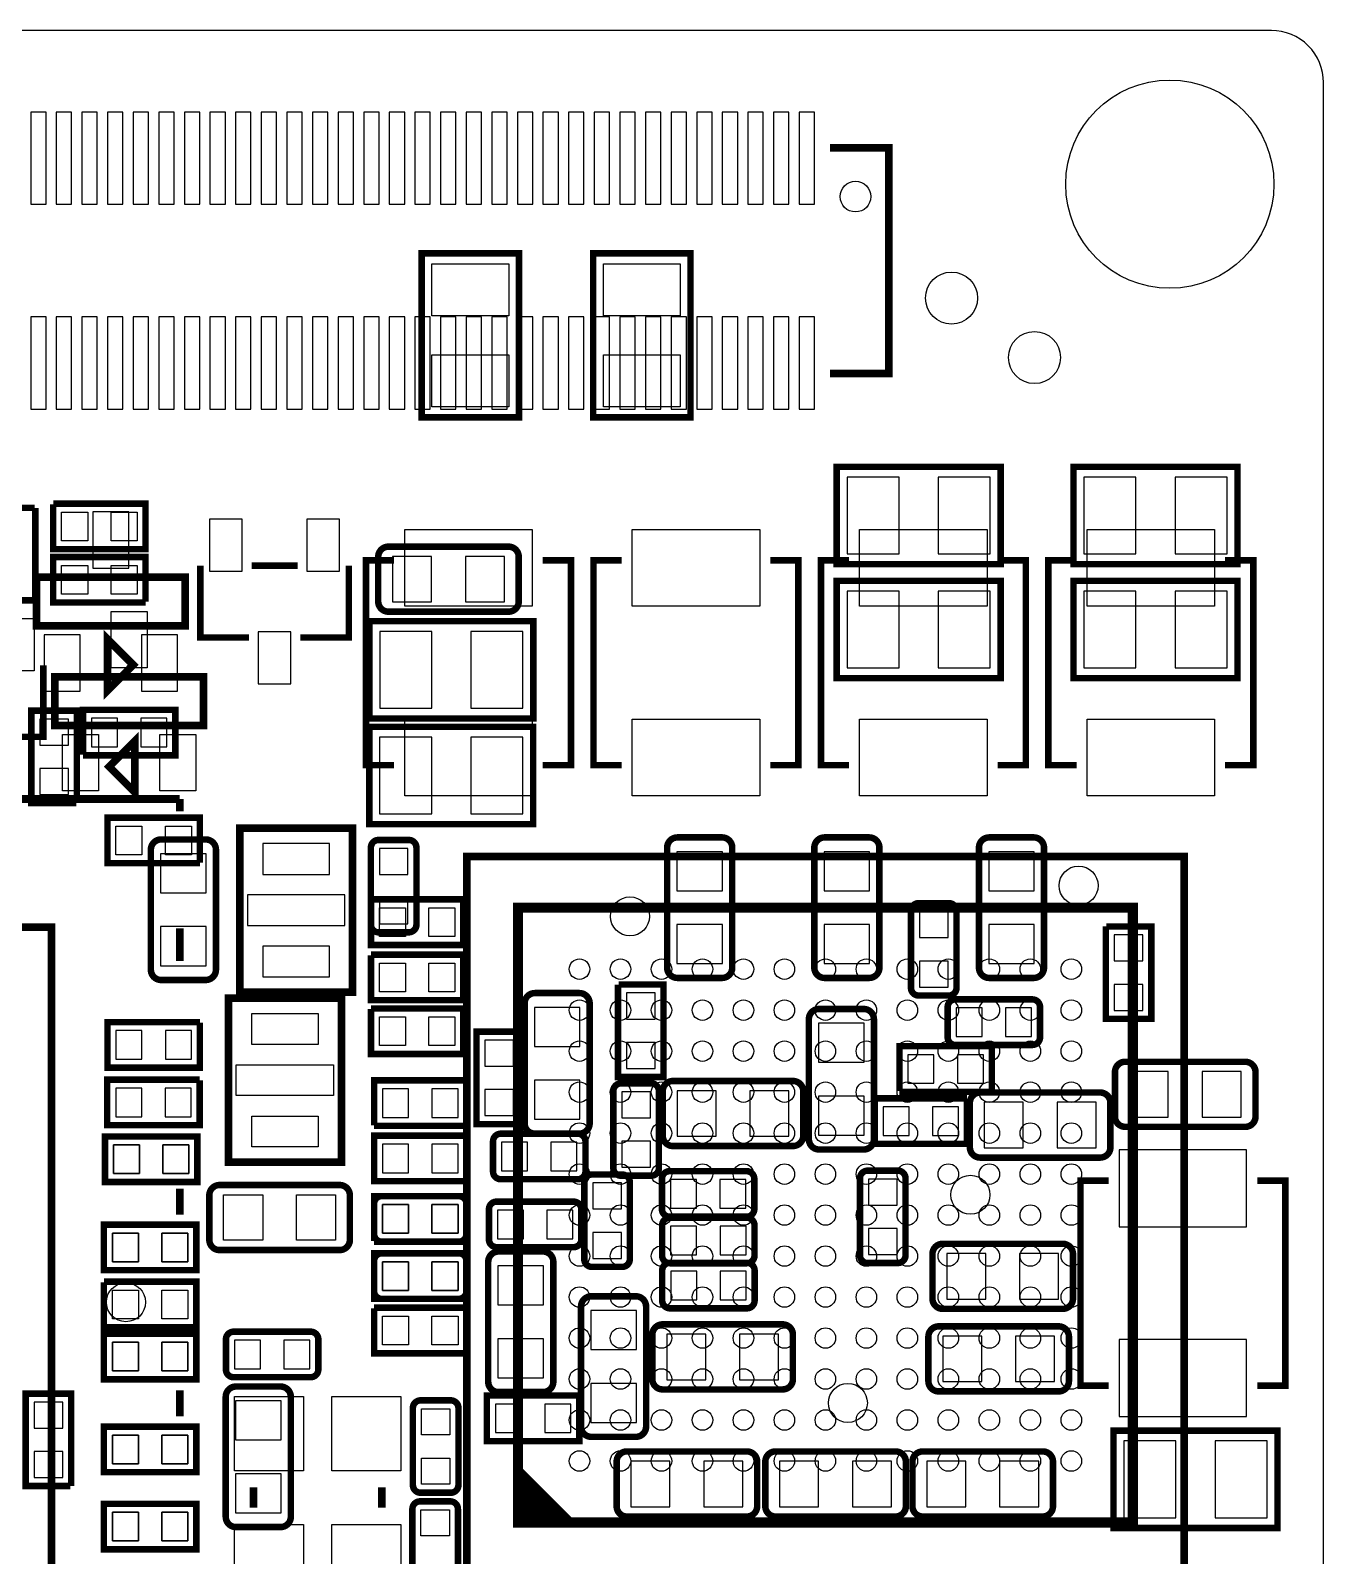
# Model space of a CAD drawing. Extents: x 0 to 70, y 0.5 to 55.5.
# Drawn here: x 44.76 to 70, y 25.73 to 55.5 of the extents above; entities that cross this region are included whole.
import ezdxf

# ---------------------------------------------------------------- set-up
doc = ezdxf.new("R2010")
doc.units = 0
for name, color, linetype in [('BG_OUTLINE', 253, 'CONTINUOUS'), ('PG_SILKSCREEN_BOTTOM', 13, 'CONTINUOUS'), ('PG_SILKSCREEN_TOP', 253, 'CONTINUOUS'), ('PIN_BOTTOM', 13, 'CONTINUOUS'), ('PIN_TOP', 92, 'CONTINUOUS')]:
    doc.layers.add(name, color=color, linetype=linetype)

msp = doc.modelspace()

# ---------------------------------------------------------------- linework, layer by layer
at = {"layer": 'BG_OUTLINE'}
msp.add_lwpolyline([(1.016, 0.499999), (68.984012, 0.499999, 0.414214), (70.000012, 1.515999), (70.000012, 54.483991, 0.414214), (68.984012, 55.499991), (1.016, 55.499991, 0.414214), (0, 54.483991), (0, 1.515999, 0.414214), (1.016, 0.499999)], format="xyb", dxfattribs=at)
at = {"layer": 'PG_SILKSCREEN_BOTTOM'}
for points, const_width in [([(60.365005, 48.808005), (61.51499, 48.808005), (61.51499, 53.207996), (60.365005, 53.207996)], 0.150012), ([(60.64791, 45.082587), (63.697917, 45.082587), (63.697917, 46.982583), (60.497923, 46.982583), (60.497923, 45.082587), (60.64791, 45.082587)], 0.127), ([(65.27071, 45.082587), (68.320717, 45.082587), (68.320717, 46.982583), (65.120723, 46.982583), (65.120723, 45.082587), (65.27071, 45.082587)], 0.127), ([(49.025759, 43.653685), (48.075774, 43.653685), (48.075774, 45.053682)], 0.127), ([(49.075772, 45.053682), (49.97577, 45.053682)], 0.127), ([(50.025757, 43.653685), (50.975768, 43.653685), (50.975768, 45.053682)], 0.127), ([(44.880174, 43.878678), (47.780169, 43.878678), (47.780169, 44.828689), (44.880174, 44.828689), (44.880174, 43.878678)], 0.150012), ([(60.64791, 42.859909), (63.697917, 42.859909), (63.697917, 44.759931), (60.497923, 44.759931), (60.497923, 42.859909), (60.64791, 42.859909)], 0.127), ([(65.27071, 42.859909), (68.320717, 42.859909), (68.320717, 44.759931), (65.120723, 44.759931), (65.120723, 42.859909), (65.27071, 42.859909)], 0.127), ([(46.267065, 42.618508), (46.267065, 43.618506), (46.767064, 43.118507), (46.267065, 42.618508)], 0.150012), ([(51.524891, 42.071214), (54.574897, 42.071214), (54.574897, 43.971235), (51.374904, 43.971235), (51.374904, 42.071214), (51.524891, 42.071214)], 0.127), ([(45.665796, 40.41968), (45.665796, 42.22308), (44.776796, 42.22308), (44.776796, 40.41968), (45.653096, 40.41968)], 0.127), ([(45.786624, 41.352826), (47.590024, 41.352826), (47.590024, 42.241826), (45.786624, 42.241826), (45.786624, 41.365526)], 0.127), ([(51.523951, 40.009851), (54.573957, 40.009851), (54.573957, 41.909873), (51.373964, 41.909873), (51.373964, 40.009851), (51.523951, 40.009851)], 0.127), ([(51.047929, 39.929105), (51.047929, 36.729111), (48.847934, 36.729111), (48.847934, 39.929105), (51.047929, 39.929105)], 0.150012), ([(65.751558, 38.012522), (65.751558, 36.209122), (66.640558, 36.209122), (66.640558, 38.012522), (65.764258, 38.012522)], 0.127), ([(56.228539, 36.879022), (56.228539, 35.075622), (57.117539, 35.075622), (57.117539, 36.879022), (56.241239, 36.879022)], 0.127), ([(48.067519, 36.144606), (46.264119, 36.144606), (46.264119, 35.255606), (48.067519, 35.255606), (48.067519, 36.131906)], 0.127), ([(54.355441, 34.154923), (54.355441, 35.958323), (53.466441, 35.958323), (53.466441, 34.154923), (54.342741, 34.154923)], 0.127), ([(61.723219, 34.78591), (63.526619, 34.78591), (63.526619, 35.67491), (61.723219, 35.67491), (61.723219, 34.79861)], 0.127), ([(48.062871, 35.022968), (46.259471, 35.022968), (46.259471, 34.133968), (48.062871, 34.133968), (48.062871, 35.010268)], 0.127), ([(51.468071, 34.120988), (53.271471, 34.120988), (53.271471, 35.009988), (51.468071, 35.009988), (51.468071, 34.133688)], 0.127), ([(63.04153, 34.658478), (61.23813, 34.658478), (61.23813, 33.769478), (63.04153, 33.769478), (63.04153, 34.645778)], 0.127), ([(48.017481, 33.912302), (46.214081, 33.912302), (46.214081, 33.023302), (48.017481, 33.023302), (48.017481, 33.899602)], 0.127), ([(53.271471, 33.92993), (51.468071, 33.92993), (51.468071, 33.04093), (53.271471, 33.04093), (53.271471, 33.91723)], 0.127), ([(65.805253, 33.049997), (65.255267, 33.049997), (65.255267, 29.050005), (65.805253, 29.050005)], 0.127), ([(68.705247, 33.049997), (69.255259, 33.049997), (69.255259, 29.050005), (68.705247, 29.050005)], 0.127), ([(51.468071, 31.860033), (53.271471, 31.860033), (53.271471, 32.749033), (51.468071, 32.749033), (51.468071, 31.872733)], 0.127), ([(46.194066, 31.302706), (47.997466, 31.302706), (47.997466, 32.191706), (46.194066, 32.191706), (46.194066, 31.315406)], 0.127), ([(53.271471, 31.632754), (51.468071, 31.632754), (51.468071, 30.743754), (53.271471, 30.743754), (53.271471, 31.620054)], 0.127), ([(47.997466, 30.063135), (46.194066, 30.063135), (46.194066, 29.174135), (47.997466, 29.174135), (47.997466, 30.050435)], 0.127), ([(45.5549, 27.089557), (45.5549, 28.892957), (44.6659, 28.892957), (44.6659, 27.089557), (45.5422, 27.089557)], 0.127), ([(55.473143, 28.856076), (53.669743, 28.856076), (53.669743, 27.967076), (55.473143, 27.967076), (55.473143, 28.843376)], 0.127), ([(46.194066, 27.359712), (47.997466, 27.359712), (47.997466, 28.248712), (46.194066, 28.248712), (46.194066, 27.372412)], 0.127), ([(66.051252, 26.271372), (69.101259, 26.271372), (69.101259, 28.171369), (65.901265, 28.171369), (65.901265, 26.271372), (66.051252, 26.271372)], 0.127), ([(47.997466, 26.744473), (46.194066, 26.744473), (46.194066, 25.855473), (47.997466, 25.855473), (47.997466, 26.731773)], 0.127)]:
    msp.add_lwpolyline(points, dxfattribs=dict(at, const_width=const_width))
at = {"layer": 'PG_SILKSCREEN_BOTTOM', "const_width": 0.127}
for points in [[(51.748614, 44.155919), (54.091789, 44.155919, 0.414223), (54.291789, 44.355918), (54.291789, 45.225919, 0.414226), (54.091789, 45.425919), (51.748614, 45.425919, 0.414239), (51.548589, 45.225919), (51.548589, 44.355918, 0.414236), (51.748614, 44.155919)], [(48.38126, 37.167515), (48.38126, 39.510716, 0.414209), (48.18126, 39.710716), (47.311259, 39.710716, 0.414228), (47.11126, 39.510716), (47.11126, 37.167515, 0.414216), (47.311259, 36.967516), (48.18126, 36.967516, 0.414197), (48.38126, 37.167515)], [(51.405434, 39.550975), (51.405434, 39.002462), (51.405434, 38.596062), (51.405434, 38.047574, 0.414233), (51.555447, 37.897562), (52.144447, 37.897562, 0.414214), (52.294434, 38.047574), (52.294434, 39.550975, 0.414191), (52.144447, 39.700962), (51.555447, 39.700962, 0.414211), (51.405434, 39.550975)], [(58.458913, 37.207546), (58.458913, 39.550746, 0.414221), (58.258913, 39.750746), (57.388912, 39.750746, 0.414208), (57.188913, 39.550746), (57.188913, 37.207546, 0.414204), (57.388912, 37.007546), (58.258913, 37.007546, 0.414217), (58.458913, 37.207546)], [(61.331297, 37.207546), (61.331297, 39.550746, 0.414227), (61.131298, 39.750746), (60.261297, 39.750746, 0.414206), (60.061297, 39.550746), (60.061297, 37.207546, 0.414197), (60.261297, 37.007546), (61.131298, 37.007546, 0.414219), (61.331297, 37.207546)], [(64.544677, 37.207546), (64.544677, 39.550746, 0.414212), (64.344677, 39.750746), (63.474676, 39.750746, 0.414212), (63.274677, 39.550746), (63.274677, 37.207546, 0.414212), (63.474676, 37.007546), (64.344677, 37.007546, 0.414212), (64.544677, 37.207546)], [(62.836704, 36.813973), (62.836704, 38.317373, 0.414009), (62.686819, 38.467386), (62.097717, 38.467386, 0.414241), (61.947704, 38.317373), (61.947704, 36.813973, 0.414218), (62.097717, 36.663986), (62.686819, 36.663986, 0.413985), (62.836704, 36.813973)], [(55.675759, 34.168969), (55.675759, 36.51217, 0.414208), (55.475759, 36.712169), (54.605758, 36.712169, 0.414225), (54.405759, 36.51217), (54.405759, 34.168969, 0.414217), (54.605758, 33.968969), (55.475759, 33.968969, 0.4142), (55.675759, 34.168969)], [(62.813667, 35.699776), (64.317067, 35.699776, 0.414009), (64.46708, 35.849662), (64.46708, 36.438764, 0.414241), (64.317067, 36.588776), (62.813667, 36.588776, 0.414218), (62.66368, 36.438764), (62.66368, 35.849662, 0.413985), (62.813667, 35.699776)], [(59.954719, 36.202188), (59.954719, 33.858987, 0.414216), (60.154718, 33.658988), (61.024719, 33.658988, 0.414227), (61.224719, 33.858987), (61.224719, 36.202188, 0.414209), (61.024719, 36.402188), (60.154718, 36.402188, 0.414198), (59.954719, 36.202188)], [(66.12951, 34.10138), (68.47271, 34.10138, 0.414215), (68.67271, 34.301379), (68.67271, 35.17138, 0.41423), (68.47271, 35.37138), (66.12951, 35.37138, 0.414209), (65.92951, 35.17138), (65.92951, 34.301379, 0.414195), (66.12951, 34.10138)], [(57.02747, 33.29686), (57.02747, 34.800261, 0.414215), (56.877458, 34.950248), (56.288457, 34.950248, 0.414179), (56.13847, 34.800261), (56.13847, 33.29686, 0.41421), (56.288457, 33.146848), (56.877458, 33.146848, 0.414246), (57.02747, 33.29686)], [(57.301536, 33.726577), (59.644737, 33.726577, 0.414198), (59.844737, 33.926577), (59.844737, 34.796578, 0.414204), (59.644737, 34.996577), (57.301536, 34.996577, 0.414227), (57.101537, 34.796578), (57.101537, 33.926577, 0.414221), (57.301536, 33.726577)], [(65.64056, 34.770924), (63.297359, 34.770924, 0.41421), (63.097359, 34.570924), (63.097359, 33.700923, 0.414225), (63.297359, 33.500924), (65.64056, 33.500924, 0.414215), (65.840559, 33.700923), (65.840559, 34.570924, 0.4142), (65.64056, 34.770924)], [(55.443476, 33.967471), (53.940075, 33.967471, 0.414206), (53.790088, 33.817458), (53.790088, 33.228458, 0.414188), (53.940075, 33.078471), (55.443476, 33.078471, 0.414219), (55.593488, 33.228458), (55.593488, 33.817458, 0.414237), (55.443476, 33.967471)], [(55.570577, 33.020762), (55.570577, 31.517361, 0.41421), (55.72059, 31.367374), (56.30959, 31.367374, 0.414186), (56.459577, 31.517361), (56.459577, 33.020762, 0.414215), (56.30959, 33.170774), (55.72059, 33.170774, 0.414238), (55.570577, 33.020762)], [(57.236487, 32.3469), (58.739888, 32.3469, 0.414217), (58.8899, 32.496887), (58.8899, 33.085888, 0.414244), (58.739888, 33.2359), (57.236487, 33.2359, 0.414207), (57.0865, 33.085888), (57.0865, 32.496887, 0.414181), (57.236487, 32.3469)], [(60.952126, 33.096251), (60.952126, 31.59285, 0.414183), (61.102113, 31.442863), (61.691114, 31.442863, 0.414222), (61.841126, 31.59285), (61.841126, 33.096251, 0.414241), (61.691114, 33.246263), (61.102113, 33.246263, 0.414203), (60.952126, 33.096251)], [(55.363288, 32.641845), (53.859887, 32.641845, 0.41422), (53.709875, 32.491858), (53.709875, 31.902756, 0.414046), (53.859887, 31.752845), (55.363288, 31.752845, 0.414007), (55.513275, 31.902756), (55.513275, 32.491858, 0.41418), (55.363288, 32.641845)], [(57.240348, 31.438647), (58.743748, 31.438647, 0.414207), (58.893761, 31.588634), (58.893761, 32.177736, 0.414051), (58.743748, 32.327647), (57.240348, 32.327647, 0.414019), (57.090361, 32.177736), (57.090361, 31.588634, 0.414175), (57.240348, 31.438647)], [(64.910005, 31.818682), (62.566804, 31.818682, 0.414201), (62.366804, 31.618682), (62.366804, 30.748681, 0.414216), (62.566804, 30.548682), (64.910005, 30.548682, 0.414224), (65.110004, 30.748681), (65.110004, 31.618682, 0.414209), (64.910005, 31.818682)], [(53.69626, 31.467704), (53.69626, 29.124504, 0.414237), (53.89626, 28.924504), (54.766235, 28.924504, 0.414249), (54.96626, 29.124504), (54.96626, 31.467704, 0.414225), (54.766235, 31.667704), (53.89626, 31.667704, 0.414213), (53.69626, 31.467704)], [(57.242354, 30.559045), (58.745755, 30.559045, 0.414208), (58.895742, 30.709057), (58.895742, 31.298058, 0.414173), (58.745755, 31.448045), (57.242354, 31.448045, 0.414217), (57.092342, 31.298058), (57.092342, 30.709057, 0.414252), (57.242354, 30.559045)], [(56.777636, 28.250744), (56.777636, 30.593944, 0.414212), (56.577636, 30.793944), (55.707636, 30.793944, 0.414205), (55.507636, 30.593944), (55.507636, 28.250744, 0.414213), (55.707636, 28.050744), (56.577636, 28.050744, 0.41422), (56.777636, 28.250744)], [(48.726065, 29.214394), (49.274578, 29.214394), (49.680978, 29.214394), (50.229465, 29.214394, 0.414248), (50.379478, 29.364407), (50.379478, 29.953407, 0.4142), (50.229465, 30.103394), (48.726065, 30.103394, 0.414177), (48.576078, 29.953407), (48.576078, 29.364407, 0.414225), (48.726065, 29.214394)], [(57.09986, 28.976015), (59.443061, 28.976015, 0.414064), (59.643061, 29.175913), (59.643061, 30.046016, 0.414181), (59.443061, 30.246015), (57.09986, 30.246015, 0.414212), (56.899861, 30.046016), (56.899861, 29.175913, 0.414084), (57.09986, 28.976015)], [(64.831062, 30.207458), (62.487861, 30.207458, 0.414212), (62.287861, 30.007458), (62.287861, 29.137458, 0.414212), (62.487861, 28.937458), (64.831062, 28.937458, 0.414212), (65.031061, 29.137458), (65.031061, 30.007458, 0.414212), (64.831062, 30.207458)], [(48.572369, 28.832581), (48.572369, 26.489406, 0.414224), (48.772369, 26.289406), (49.64237, 26.289406, 0.414226), (49.842369, 26.489406), (49.842369, 28.832581, 0.414238), (49.64237, 29.032606), (48.772369, 29.032606, 0.414236), (48.572369, 28.832581)], [(58.745323, 27.765604), (56.402122, 27.765604, 0.414199), (56.202123, 27.565604), (56.202123, 26.695603, 0.414212), (56.402122, 26.495604), (58.745323, 26.495604, 0.414226), (58.945323, 26.695603), (58.945323, 27.565604, 0.414213), (58.745323, 27.765604)], [(59.304326, 26.495604), (61.647527, 26.495604, 0.414215), (61.847527, 26.695603), (61.847527, 27.565604, 0.414202), (61.647527, 27.765604), (59.304326, 27.765604, 0.414209), (59.104327, 27.565604), (59.104327, 26.695603, 0.414222), (59.304326, 26.495604)], [(62.176508, 26.495604), (64.519708, 26.495604, 0.414214), (64.719708, 26.695603), (64.719708, 27.565604, 0.414196), (64.519708, 27.765604), (62.176508, 27.765604, 0.414211), (61.976508, 27.565604), (61.976508, 26.695603, 0.414229), (62.176508, 26.495604)]]:
    msp.add_lwpolyline(points, format="xyb", dxfattribs=at)
at = {"layer": 'PG_SILKSCREEN_TOP'}
for points, const_width in [([(52.397609, 48.10031), (52.397609, 51.150317), (54.297631, 51.150317), (54.297631, 47.950323), (52.397609, 47.950323), (52.397609, 48.10031)], 0.127), ([(55.745329, 48.10031), (55.745329, 51.150317), (57.645351, 51.150317), (57.645351, 47.950323), (55.745329, 47.950323), (55.745329, 48.10031)], 0.127), ([(44.857162, 46.182178), (44.857162, 44.378778), (43.968162, 44.378778), (43.968162, 46.182178), (44.844462, 46.182178)], 0.127), ([(45.204278, 46.264957), (47.007678, 46.264957), (47.007678, 45.375957), (45.204278, 45.375957), (45.204278, 46.252257)], 0.127), ([(47.007678, 44.335979), (45.204278, 44.335979), (45.204278, 45.224979), (47.007678, 45.224979), (47.007678, 44.348679)], 0.127), ([(51.859993, 41.159989), (51.310007, 41.159989), (51.310007, 45.160006), (51.859993, 45.160006)], 0.127), ([(54.760012, 41.159989), (55.309999, 41.159989), (55.309999, 45.160006), (54.760012, 45.160006)], 0.127), ([(56.299989, 41.159989), (55.750003, 41.159989), (55.750003, 45.160006), (56.299989, 45.160006)], 0.127), ([(59.200009, 41.159989), (59.749995, 41.159989), (59.749995, 45.160006), (59.200009, 45.160006)], 0.127), ([(60.740011, 41.159989), (60.189999, 41.159989), (60.189999, 45.160006), (60.740011, 45.160006)], 0.127), ([(63.640005, 41.159989), (64.189991, 41.159989), (64.189991, 45.160006), (63.640005, 45.160006)], 0.127), ([(65.180007, 41.159989), (64.629995, 41.159989), (64.629995, 45.160006), (65.180007, 45.160006)], 0.127), ([(68.080001, 41.159989), (68.630013, 41.159989), (68.630013, 45.160006), (68.080001, 45.160006)], 0.127), ([(44.062371, 41.71221), (45.012381, 41.71221), (45.012381, 43.112207)], 0.127), ([(48.13714, 41.937203), (45.237146, 41.937203), (45.237146, 42.887214), (48.13714, 42.887214), (48.13714, 41.937203)], 0.150012), ([(46.797138, 40.632202), (46.797138, 41.6322), (46.297139, 41.132201), (46.797138, 40.632202)], 0.150012), ([(47.6742, 40.500097), (19.674205, 40.500097), (19.674205, 12.500102), (46.228, 12.500102)], 0.150012), ([(47.6742, 40.259), (47.6742, 40.500097)], 0.150012), ([(48.067519, 39.247267), (46.264119, 39.247267), (46.264119, 40.136267), (48.067519, 40.136267), (48.067519, 39.259967)], 0.127), ([(53.277389, 25.378994), (53.277389, 39.379017), (67.277412, 39.379017), (67.277412, 25.378994), (53.277389, 25.378994)], 0.150012), ([(51.408025, 38.540487), (53.211425, 38.540487), (53.211425, 37.651487), (51.408025, 37.651487), (51.408025, 38.527787)], 0.127), ([(66.277388, 26.379018), (54.277412, 26.379018), (54.277412, 38.378994), (66.277388, 38.378994), (66.277388, 26.379018)], 0.2), ([(45.174205, 38.000102), (22.1742, 38.000102), (22.1742, 15.000097), (45.174205, 15.000097), (45.174205, 38.000102)], 0.150012), ([(47.6742, 37.338), (47.6742, 37.973)], 0.150012), ([(51.408025, 37.463476), (53.211425, 37.463476), (53.211425, 36.574476), (51.408025, 36.574476), (51.408025, 37.450776)], 0.127), ([(48.629011, 36.610671), (48.629011, 33.410652), (50.829007, 33.410652), (50.829007, 36.610671), (48.629011, 36.610671)], 0.150012), ([(51.408025, 36.411052), (53.211425, 36.411052), (53.211425, 35.522052), (51.408025, 35.522052), (51.408025, 36.398352)], 0.127), ([(48.017481, 33.023302), (46.214081, 33.023302), (46.214081, 33.912302), (48.017481, 33.912302), (48.017481, 33.036002)], 0.127), ([(47.6742, 32.385), (47.6742, 32.893)], 0.150012), ([(46.194066, 32.191706), (47.997466, 32.191706), (47.997466, 31.302706), (46.194066, 31.302706), (46.194066, 32.179006)], 0.127), ([(46.194066, 31.080862), (47.997466, 31.080862), (47.997466, 30.191862), (46.194066, 30.191862), (46.194066, 31.068162)], 0.127), ([(51.468071, 30.571186), (53.271471, 30.571186), (53.271471, 29.682186), (51.468071, 29.682186), (51.468071, 30.558486)], 0.127), ([(47.997466, 29.174135), (46.194066, 29.174135), (46.194066, 30.063135), (47.997466, 30.063135), (47.997466, 29.186835)], 0.127), ([(47.6742, 28.448), (47.6742, 28.956)], 0.150012), ([(47.997466, 27.359712), (46.194066, 27.359712), (46.194066, 28.248712), (47.997466, 28.248712), (47.997466, 27.372412)], 0.127), ([(54.277412, 27.379016), (55.27741, 26.379018)], 0.2), ([(49.116996, 27.064995), (49.116996, 26.664996)], 0.150012), ([(51.616991, 27.064995), (51.616991, 26.664996)], 0.150012), ([(54.277412, 27.179016), (55.077411, 26.379018)], 0.2), ([(47.997466, 25.855473), (46.194066, 25.855473), (46.194066, 26.744473), (47.997466, 26.744473), (47.997466, 25.868173)], 0.127), ([(54.277412, 26.979016), (54.877411, 26.379018)], 0.2), ([(54.277412, 26.779017), (54.677412, 26.379018)], 0.2), ([(54.277412, 26.579017), (54.477412, 26.379018)], 0.2)]:
    msp.add_lwpolyline(points, dxfattribs=dict(at, const_width=const_width))
at = {"layer": 'PG_SILKSCREEN_TOP', "const_width": 0.127}
for points in [[(48.452126, 32.965923), (50.795326, 32.965923, -0.414193), (50.995326, 32.765924), (50.995326, 31.895923, -0.414208), (50.795326, 31.695923), (48.452126, 31.695923, -0.414232), (48.252126, 31.895923), (48.252126, 32.765924, -0.414216), (48.452126, 32.965923)], [(53.121458, 31.860033), (51.618058, 31.860033, -0.414179), (51.468071, 32.01002), (51.468071, 32.59902, -0.414215), (51.618058, 32.749033), (53.121458, 32.749033, -0.414246), (53.271471, 32.59902), (53.271471, 32.01002, -0.41421), (53.121458, 31.860033)], [(53.121458, 30.743652), (51.618058, 30.743652, -0.414216), (51.468071, 30.893664), (51.468071, 31.482767, -0.413979), (51.618058, 31.632652), (53.121458, 31.632652, -0.414011), (53.271471, 31.482767), (53.271471, 30.893664, -0.414247), (53.121458, 30.743652)], [(53.114499, 28.612871), (53.114499, 27.109471, -0.414236), (52.964486, 26.959458), (52.375486, 26.959458, -0.41422), (52.225499, 27.109471), (52.225499, 28.612871, -0.414188), (52.375486, 28.762858), (52.964486, 28.762858, -0.414205), (53.114499, 28.612871)], [(52.215491, 25.137974), (52.215491, 26.641374, -0.414213), (52.365504, 26.791361), (52.954504, 26.791361, -0.41417), (53.104491, 26.641374), (53.104491, 25.137974, -0.414211), (52.954504, 24.987961), (52.365504, 24.987961, -0.414255), (52.215491, 25.137974)]]:
    msp.add_lwpolyline(points, format="xyb", dxfattribs=at)
at = {"layer": 'PIN_BOTTOM'}
for points in [[(45.064997, 53.907995), (44.764998, 53.907995), (44.764998, 52.107998), (45.064997, 52.107998)], [(45.564996, 53.907995), (45.264997, 53.907995), (45.264997, 52.107998), (45.564996, 52.107998)], [(46.064995, 53.907995), (45.764996, 53.907995), (45.764996, 52.107998), (46.064995, 52.107998)], [(46.564994, 53.907995), (46.264995, 53.907995), (46.264995, 52.107998), (46.564994, 52.107998)], [(47.064994, 53.907995), (46.764994, 53.907995), (46.764994, 52.107998), (47.064994, 52.107998)], [(47.564993, 53.907995), (47.264993, 53.907995), (47.264993, 52.107998), (47.564993, 52.107998)], [(48.064991, 53.907995), (47.764992, 53.907995), (47.764992, 52.107998), (48.064991, 52.107998)], [(48.56499, 53.907995), (48.264991, 53.907995), (48.264991, 52.107998), (48.56499, 52.107998)], [(49.06499, 53.907995), (48.76499, 53.907995), (48.76499, 52.107998), (49.06499, 52.107998)], [(49.564988, 53.907995), (49.264989, 53.907995), (49.264989, 52.107998), (49.564988, 52.107998)], [(50.064988, 53.907995), (49.764988, 53.907995), (49.764988, 52.107998), (50.064988, 52.107998)], [(50.565012, 53.907995), (50.265012, 53.907995), (50.265012, 52.107998), (50.565012, 52.107998)], [(51.065011, 53.907995), (50.765012, 53.907995), (50.765012, 52.107998), (51.065011, 52.107998)], [(51.56501, 53.907995), (51.26501, 53.907995), (51.26501, 52.107998), (51.56501, 52.107998)], [(52.065009, 53.907995), (51.765009, 53.907995), (51.765009, 52.107998), (52.065009, 52.107998)], [(52.565008, 53.907995), (52.265008, 53.907995), (52.265008, 52.107998), (52.565008, 52.107998)], [(53.065007, 53.907995), (52.765008, 53.907995), (52.765008, 52.107998), (53.065007, 52.107998)], [(53.565006, 53.907995), (53.265006, 53.907995), (53.265006, 52.107998), (53.565006, 52.107998)], [(54.065005, 53.907995), (53.765006, 53.907995), (53.765006, 52.107998), (54.065005, 52.107998)], [(54.565004, 53.907995), (54.265004, 53.907995), (54.265004, 52.107998), (54.565004, 52.107998)], [(55.065003, 53.907995), (54.765003, 53.907995), (54.765003, 52.107998), (55.065003, 52.107998)], [(55.565002, 53.907995), (55.265002, 53.907995), (55.265002, 52.107998), (55.565002, 52.107998)], [(56.065001, 53.907995), (55.765001, 53.907995), (55.765001, 52.107998), (56.065001, 52.107998)], [(56.565, 53.907995), (56.265, 53.907995), (56.265, 52.107998), (56.565, 52.107998)], [(57.064999, 53.907995), (56.765, 53.907995), (56.765, 52.107998), (57.064999, 52.107998)], [(57.564998, 53.907995), (57.264999, 53.907995), (57.264999, 52.107998), (57.564998, 52.107998)], [(58.064997, 53.907995), (57.764998, 53.907995), (57.764998, 52.107998), (58.064997, 52.107998)], [(58.564996, 53.907995), (58.264996, 53.907995), (58.264996, 52.107998), (58.564996, 52.107998)], [(59.064995, 53.907995), (58.764995, 53.907995), (58.764995, 52.107998), (59.064995, 52.107998)], [(59.564994, 53.907995), (59.264994, 53.907995), (59.264994, 52.107998), (59.564994, 52.107998)], [(60.064993, 53.907995), (59.764993, 53.907995), (59.764993, 52.107998), (60.064993, 52.107998)], [(45.064997, 49.908003), (44.764998, 49.908003), (44.764998, 48.108006), (45.064997, 48.108006)], [(45.564996, 49.908003), (45.264997, 49.908003), (45.264997, 48.108006), (45.564996, 48.108006)], [(46.064995, 49.908003), (45.764996, 49.908003), (45.764996, 48.108006), (46.064995, 48.108006)], [(46.564994, 49.908003), (46.264995, 49.908003), (46.264995, 48.108006), (46.564994, 48.108006)], [(47.064994, 49.908003), (46.764994, 49.908003), (46.764994, 48.108006), (47.064994, 48.108006)], [(47.564993, 49.908003), (47.264993, 49.908003), (47.264993, 48.108006), (47.564993, 48.108006)], [(48.064991, 49.908003), (47.764992, 49.908003), (47.764992, 48.108006), (48.064991, 48.108006)], [(48.56499, 49.908003), (48.264991, 49.908003), (48.264991, 48.108006), (48.56499, 48.108006)], [(49.06499, 49.908003), (48.76499, 49.908003), (48.76499, 48.108006), (49.06499, 48.108006)], [(49.564988, 49.908003), (49.264989, 49.908003), (49.264989, 48.108006), (49.564988, 48.108006)], [(50.064988, 49.908003), (49.764988, 49.908003), (49.764988, 48.108006), (50.064988, 48.108006)], [(50.565012, 49.908003), (50.265012, 49.908003), (50.265012, 48.108006), (50.565012, 48.108006)], [(51.065011, 49.908003), (50.765012, 49.908003), (50.765012, 48.108006), (51.065011, 48.108006)], [(51.56501, 49.908003), (51.26501, 49.908003), (51.26501, 48.108006), (51.56501, 48.108006)], [(52.065009, 49.908003), (51.765009, 49.908003), (51.765009, 48.108006), (52.065009, 48.108006)], [(52.565008, 49.908003), (52.265008, 49.908003), (52.265008, 48.108006), (52.565008, 48.108006)], [(53.065007, 49.908003), (52.765008, 49.908003), (52.765008, 48.108006), (53.065007, 48.108006)], [(53.565006, 49.908003), (53.265006, 49.908003), (53.265006, 48.108006), (53.565006, 48.108006)], [(54.065005, 49.908003), (53.765006, 49.908003), (53.765006, 48.108006), (54.065005, 48.108006)], [(54.565004, 49.908003), (54.265004, 49.908003), (54.265004, 48.108006), (54.565004, 48.108006)], [(55.065003, 49.908003), (54.765003, 49.908003), (54.765003, 48.108006), (55.065003, 48.108006)], [(55.565002, 49.908003), (55.265002, 49.908003), (55.265002, 48.108006), (55.565002, 48.108006)], [(56.065001, 49.908003), (55.765001, 49.908003), (55.765001, 48.108006), (56.065001, 48.108006)], [(56.565, 49.908003), (56.265, 49.908003), (56.265, 48.108006), (56.565, 48.108006)], [(57.064999, 49.908003), (56.765, 49.908003), (56.765, 48.108006), (57.064999, 48.108006)], [(57.564998, 49.908003), (57.264999, 49.908003), (57.264999, 48.108006), (57.564998, 48.108006)], [(58.064997, 49.908003), (57.764998, 49.908003), (57.764998, 48.108006), (58.064997, 48.108006)], [(58.564996, 49.908003), (58.264996, 49.908003), (58.264996, 48.108006), (58.564996, 48.108006)], [(59.064995, 49.908003), (58.764995, 49.908003), (58.764995, 48.108006), (59.064995, 48.108006)], [(59.564994, 49.908003), (59.264994, 49.908003), (59.264994, 48.108006), (59.564994, 48.108006)], [(60.064993, 49.908003), (59.764993, 49.908003), (59.764993, 48.108006), (60.064993, 48.108006)], [(60.70092, 46.781872), (60.70092, 45.283272), (61.71692, 45.283272), (61.71692, 46.781872)], [(62.47892, 46.781872), (62.47892, 45.283272), (63.49492, 45.283272), (63.49492, 46.781872)], [(65.32372, 46.781872), (65.32372, 45.283272), (66.33972, 45.283272), (66.33972, 46.781872)], [(67.10172, 46.781872), (67.10172, 45.283272), (68.11772, 45.283272), (68.11772, 46.781872)], [(45.980159, 45.003682), (46.680158, 45.003682), (46.680158, 46.10368), (45.980159, 46.10368)], [(48.258247, 45.961681), (48.258247, 44.945681), (48.893247, 44.945681), (48.893247, 45.961681)], [(50.158269, 45.961681), (50.158269, 44.945681), (50.793269, 44.945681), (50.793269, 45.961681)], [(51.827989, 45.235419), (51.827989, 44.346419), (52.589989, 44.346419), (52.589989, 45.235419)], [(53.250389, 45.235419), (53.250389, 44.346419), (54.012389, 44.346419), (54.012389, 45.235419)], [(60.70092, 44.55922), (60.70092, 43.06062), (61.71692, 43.06062), (61.71692, 44.55922)], [(62.47892, 44.55922), (62.47892, 43.06062), (63.49492, 43.06062), (63.49492, 44.55922)], [(65.32372, 44.55922), (65.32372, 43.06062), (66.33972, 43.06062), (66.33972, 44.55922)], [(67.10172, 44.55922), (67.10172, 43.06062), (68.11772, 43.06062), (68.11772, 44.55922)], [(49.208258, 43.761685), (49.208258, 42.745685), (49.843258, 42.745685), (49.843258, 43.761685)], [(51.5779, 43.770525), (51.5779, 42.271925), (52.5939, 42.271925), (52.5939, 43.770525)], [(53.3559, 43.770525), (53.3559, 42.271925), (54.3719, 42.271925), (54.3719, 43.770525)], [(45.030149, 42.603687), (45.730147, 42.603687), (45.730147, 43.703685), (45.030149, 43.703685)], [(46.93017, 42.603687), (47.630169, 42.603687), (47.630169, 43.703685), (46.93017, 43.703685)], [(44.941896, 41.54998), (45.500696, 41.54998), (45.500696, 42.05798), (44.941896, 42.05798)], [(45.951724, 42.076726), (45.951724, 41.517926), (46.459724, 41.517926), (46.459724, 42.076726)], [(46.916924, 42.076726), (46.916924, 41.517926), (47.424924, 41.517926), (47.424924, 42.076726)], [(51.576961, 41.709162), (51.576961, 40.210562), (52.592961, 40.210562), (52.592961, 41.709162)], [(53.354961, 41.709162), (53.354961, 40.210562), (54.370961, 40.210562), (54.370961, 41.709162)], [(44.941896, 40.58478), (45.500696, 40.58478), (45.500696, 41.09278), (44.941896, 41.09278)], [(50.59793, 39.629105), (49.297933, 39.629105), (49.297933, 39.029107), (50.59793, 39.029107)], [(47.30176, 38.669316), (48.19076, 38.669316), (48.19076, 39.431316), (47.30176, 39.431316)], [(52.129334, 39.535862), (51.570534, 39.535862), (51.570534, 39.027862), (52.129334, 39.027862)], [(57.379413, 38.709346), (58.268413, 38.709346), (58.268413, 39.471346), (57.379413, 39.471346)], [(60.251797, 38.709346), (61.140797, 38.709346), (61.140797, 39.471346), (60.251797, 39.471346)], [(63.465177, 38.709346), (64.354177, 38.709346), (64.354177, 39.471346), (63.465177, 39.471346)], [(50.89793, 38.629107), (48.997933, 38.629107), (48.997933, 38.029109), (50.89793, 38.029109)], [(52.129334, 38.570662), (51.570534, 38.570662), (51.570534, 38.062662), (52.129334, 38.062662)], [(62.112906, 37.794286), (62.671706, 37.794286), (62.671706, 38.302286), (62.112906, 38.302286)], [(47.30176, 37.246916), (48.19076, 37.246916), (48.19076, 38.008916), (47.30176, 38.008916)], [(57.379413, 37.286946), (58.268413, 37.286946), (58.268413, 38.048946), (57.379413, 38.048946)], [(60.251797, 37.286946), (61.140797, 37.286946), (61.140797, 38.048946), (60.251797, 38.048946)], [(63.465177, 37.286946), (64.354177, 37.286946), (64.354177, 38.048946), (63.465177, 38.048946)], [(66.475458, 37.847422), (65.916658, 37.847422), (65.916658, 37.339422), (66.475458, 37.339422)], [(50.59793, 37.629109), (49.297933, 37.629109), (49.297933, 37.029111), (50.59793, 37.029111)], [(62.112906, 36.829086), (62.671706, 36.829086), (62.671706, 37.337086), (62.112906, 37.337086)], [(56.952439, 36.713922), (56.393639, 36.713922), (56.393639, 36.205922), (56.952439, 36.205922)], [(66.475458, 36.882222), (65.916658, 36.882222), (65.916658, 36.374222), (66.475458, 36.374222)], [(54.596259, 35.670769), (55.485259, 35.670769), (55.485259, 36.432769), (54.596259, 36.432769)], [(62.82878, 36.423575), (62.82878, 35.864775), (63.33678, 35.864775), (63.33678, 36.423575)], [(63.79398, 36.423575), (63.79398, 35.864775), (64.30198, 35.864775), (64.30198, 36.423575)], [(61.034219, 36.122788), (60.145219, 36.122788), (60.145219, 35.360788), (61.034219, 35.360788)], [(46.937219, 35.420706), (46.937219, 35.979506), (46.429219, 35.979506), (46.429219, 35.420706)], [(47.902419, 35.420706), (47.902419, 35.979506), (47.394419, 35.979506), (47.394419, 35.420706)], [(53.631541, 35.285223), (54.190341, 35.285223), (54.190341, 35.793223), (53.631541, 35.793223)], [(56.952439, 35.748722), (56.393639, 35.748722), (56.393639, 35.240722), (56.952439, 35.240722)], [(61.888319, 35.50981), (61.888319, 34.95101), (62.396319, 34.95101), (62.396319, 35.50981)], [(62.853519, 35.50981), (62.853519, 34.95101), (63.361519, 34.95101), (63.361519, 35.50981)], [(66.20891, 35.18088), (66.20891, 34.29188), (66.97091, 34.29188), (66.97091, 35.18088)], [(67.63131, 35.18088), (67.63131, 34.29188), (68.39331, 34.29188), (68.39331, 35.18088)], [(46.932571, 34.299068), (46.932571, 34.857868), (46.424571, 34.857868), (46.424571, 34.299068)], [(47.897771, 34.299068), (47.897771, 34.857868), (47.389771, 34.857868), (47.389771, 34.299068)], [(51.633171, 34.844888), (51.633171, 34.286088), (52.141171, 34.286088), (52.141171, 34.844888)], [(52.598371, 34.844888), (52.598371, 34.286088), (53.106371, 34.286088), (53.106371, 34.844888)], [(53.631541, 34.320023), (54.190341, 34.320023), (54.190341, 34.828023), (53.631541, 34.828023)], [(54.596259, 34.248369), (55.485259, 34.248369), (55.485259, 35.010369), (54.596259, 35.010369)], [(56.30357, 34.277148), (56.86237, 34.277148), (56.86237, 34.785148), (56.30357, 34.785148)], [(57.380937, 34.806077), (57.380937, 33.917077), (58.142937, 33.917077), (58.142937, 34.806077)], [(58.803337, 34.806077), (58.803337, 33.917077), (59.565337, 33.917077), (59.565337, 34.806077)], [(61.034219, 34.700388), (60.145219, 34.700388), (60.145219, 33.938388), (61.034219, 33.938388)], [(64.138759, 33.691424), (64.138759, 34.580424), (63.376759, 34.580424), (63.376759, 33.691424)], [(65.561159, 33.691424), (65.561159, 34.580424), (64.799159, 34.580424), (64.799159, 33.691424)], [(61.91123, 33.934578), (61.91123, 34.493378), (61.40323, 34.493378), (61.40323, 33.934578)], [(62.87643, 33.934578), (62.87643, 34.493378), (62.36843, 34.493378), (62.36843, 33.934578)], [(46.887181, 33.188402), (46.887181, 33.747202), (46.379181, 33.747202), (46.379181, 33.188402)], [(47.852381, 33.188402), (47.852381, 33.747202), (47.344381, 33.747202), (47.344381, 33.188402)], [(52.141171, 33.20603), (52.141171, 33.76483), (51.633171, 33.76483), (51.633171, 33.20603)], [(53.106371, 33.20603), (53.106371, 33.76483), (52.598371, 33.76483), (52.598371, 33.20603)], [(54.463188, 33.243571), (54.463188, 33.802371), (53.955188, 33.802371), (53.955188, 33.243571)], [(55.428388, 33.243571), (55.428388, 33.802371), (54.920388, 33.802371), (54.920388, 33.243571)], [(56.30357, 33.311948), (56.86237, 33.311948), (56.86237, 33.819948), (56.30357, 33.819948)], [(68.499863, 33.64931), (66.010663, 33.64931), (66.010663, 32.15071), (68.499863, 32.15071)], [(57.2516, 33.0708), (57.2516, 32.512), (57.7596, 32.512), (57.7596, 33.0708)], [(58.2168, 33.0708), (58.2168, 32.512), (58.7248, 32.512), (58.7248, 33.0708)], [(61.676026, 33.081163), (61.117226, 33.081163), (61.117226, 32.573163), (61.676026, 32.573163)], [(56.294477, 33.005674), (55.735677, 33.005674), (55.735677, 32.497674), (56.294477, 32.497674)], [(51.633171, 32.583933), (51.633171, 32.025133), (52.141171, 32.025133), (52.141171, 32.583933)], [(52.598371, 32.583933), (52.598371, 32.025133), (53.106371, 32.025133), (53.106371, 32.583933)], [(54.382975, 31.917843), (54.382975, 32.476643), (53.874975, 32.476643), (53.874975, 31.917843)], [(55.348175, 31.917843), (55.348175, 32.476643), (54.840175, 32.476643), (54.840175, 31.917843)], [(57.255461, 32.162648), (57.255461, 31.603848), (57.763461, 31.603848), (57.763461, 32.162648)], [(58.220661, 32.162648), (58.220661, 31.603848), (58.728661, 31.603848), (58.728661, 32.162648)], [(46.359166, 32.026606), (46.359166, 31.467806), (46.867166, 31.467806), (46.867166, 32.026606)], [(47.324366, 32.026606), (47.324366, 31.467806), (47.832366, 31.467806), (47.832366, 32.026606)], [(56.294477, 32.040474), (55.735677, 32.040474), (55.735677, 31.532474), (56.294477, 31.532474)], [(61.676026, 32.115963), (61.117226, 32.115963), (61.117226, 31.607963), (61.676026, 31.607963)], [(63.408204, 30.739182), (63.408204, 31.628182), (62.646204, 31.628182), (62.646204, 30.739182)], [(64.830604, 30.739182), (64.830604, 31.628182), (64.068604, 31.628182), (64.068604, 30.739182)], [(52.141171, 30.908854), (52.141171, 31.467654), (51.633171, 31.467654), (51.633171, 30.908854)], [(53.106371, 30.908854), (53.106371, 31.467654), (52.598371, 31.467654), (52.598371, 30.908854)], [(54.77576, 31.388304), (53.88676, 31.388304), (53.88676, 30.626304), (54.77576, 30.626304)], [(57.257442, 31.282945), (57.257442, 30.724145), (57.765442, 30.724145), (57.765442, 31.282945)], [(58.222642, 31.282945), (58.222642, 30.724145), (58.730642, 30.724145), (58.730642, 31.282945)], [(55.698136, 29.752544), (56.587136, 29.752544), (56.587136, 30.514544), (55.698136, 30.514544)], [(46.867166, 29.339235), (46.867166, 29.898035), (46.359166, 29.898035), (46.359166, 29.339235)], [(47.832366, 29.339235), (47.832366, 29.898035), (47.324366, 29.898035), (47.324366, 29.339235)], [(48.741178, 29.938294), (48.741178, 29.379494), (49.249178, 29.379494), (49.249178, 29.938294)], [(49.706378, 29.938294), (49.706378, 29.379494), (50.214378, 29.379494), (50.214378, 29.938294)], [(54.77576, 29.965904), (53.88676, 29.965904), (53.88676, 29.203904), (54.77576, 29.203904)], [(57.179261, 30.055515), (57.179261, 29.166515), (57.941261, 29.166515), (57.941261, 30.055515)], [(58.601661, 30.055515), (58.601661, 29.166515), (59.363661, 29.166515), (59.363661, 30.055515)], [(63.329261, 29.127958), (63.329261, 30.016958), (62.567261, 30.016958), (62.567261, 29.127958)], [(64.751661, 29.127958), (64.751661, 30.016958), (63.989661, 30.016958), (63.989661, 29.127958)], [(68.499863, 29.949292), (66.010663, 29.949292), (66.010663, 28.450692), (68.499863, 28.450692)], [(55.698136, 28.330144), (56.587136, 28.330144), (56.587136, 29.092144), (55.698136, 29.092144)], [(44.831, 28.219857), (45.3898, 28.219857), (45.3898, 28.727857), (44.831, 28.727857)], [(49.651869, 28.753206), (48.762869, 28.753206), (48.762869, 27.991206), (49.651869, 27.991206)], [(54.342843, 28.132176), (54.342843, 28.690976), (53.834843, 28.690976), (53.834843, 28.132176)], [(55.308043, 28.132176), (55.308043, 28.690976), (54.800043, 28.690976), (54.800043, 28.132176)], [(46.359166, 28.083612), (46.359166, 27.524812), (46.867166, 27.524812), (46.867166, 28.083612)], [(47.324366, 28.083612), (47.324366, 27.524812), (47.832366, 27.524812), (47.832366, 28.083612)], [(44.831, 27.254657), (45.3898, 27.254657), (45.3898, 27.762657), (44.831, 27.762657)], [(66.104262, 27.970683), (66.104262, 26.472083), (67.120262, 26.472083), (67.120262, 27.970683)], [(67.882262, 27.970683), (67.882262, 26.472083), (68.898262, 26.472083), (68.898262, 27.970683)], [(57.243523, 26.686104), (57.243523, 27.575104), (56.481523, 27.575104), (56.481523, 26.686104)], [(58.665923, 26.686104), (58.665923, 27.575104), (57.903923, 27.575104), (57.903923, 26.686104)], [(59.383727, 27.575104), (59.383727, 26.686104), (60.145727, 26.686104), (60.145727, 27.575104)], [(60.806127, 27.575104), (60.806127, 26.686104), (61.568127, 26.686104), (61.568127, 27.575104)], [(62.255908, 27.575104), (62.255908, 26.686104), (63.017908, 26.686104), (63.017908, 27.575104)], [(63.678308, 27.575104), (63.678308, 26.686104), (64.440308, 26.686104), (64.440308, 27.575104)], [(49.651869, 27.330806), (48.762869, 27.330806), (48.762869, 26.568806), (49.651869, 26.568806)], [(46.867166, 26.020573), (46.867166, 26.579373), (46.359166, 26.579373), (46.359166, 26.020573)], [(47.832366, 26.020573), (47.832366, 26.579373), (47.324366, 26.579373), (47.324366, 26.020573)]]:
    msp.add_lwpolyline(points, close=True, dxfattribs=at)
for centre, radius in [((66.999993, 52.499997), 2.032), ((60.865004, 52.258011), 0.299999), ((64.358876, 49.117301), 0.508), ((65.219529, 38.809473), 0.381), ((56.462879, 38.209017), 0.381), ((63.107926, 32.77489), 0.381), ((46.624215, 30.678349), 0.381), ((60.716109, 28.711804), 0.381)]:
    msp.add_circle(centre, radius, dxfattribs=at)
at = {"layer": 'PIN_TOP'}
for points in [[(54.09692, 49.93132), (52.59832, 49.93132), (52.59832, 50.94732), (54.09692, 50.94732)], [(57.44464, 49.93132), (55.94604, 49.93132), (55.94604, 50.94732), (57.44464, 50.94732)], [(54.09692, 48.15332), (52.59832, 48.15332), (52.59832, 49.16932), (54.09692, 49.16932)], [(57.44464, 48.15332), (55.94604, 48.15332), (55.94604, 49.16932), (57.44464, 49.16932)], [(45.369378, 45.541057), (45.369378, 46.099857), (45.877378, 46.099857), (45.877378, 45.541057)], [(46.334578, 45.541057), (46.334578, 46.099857), (46.842578, 46.099857), (46.842578, 45.541057)], [(54.554603, 44.260719), (52.065403, 44.260719), (52.065403, 45.759319), (54.554603, 45.759319)], [(58.994599, 44.260719), (56.505399, 44.260719), (56.505399, 45.759319), (58.994599, 45.759319)], [(63.434595, 44.260719), (60.945395, 44.260719), (60.945395, 45.759319), (63.434595, 45.759319)], [(67.874591, 44.260719), (65.385391, 44.260719), (65.385391, 45.759319), (67.874591, 45.759319)], [(45.877378, 45.059879), (45.877378, 44.501079), (45.369378, 44.501079), (45.369378, 45.059879)], [(46.842578, 45.059879), (46.842578, 44.501079), (46.334578, 44.501079), (46.334578, 45.059879)], [(47.03713, 43.062208), (46.337131, 43.062208), (46.337131, 44.162205), (47.03713, 44.162205)], [(44.829882, 44.020207), (44.829882, 43.004207), (44.194882, 43.004207), (44.194882, 44.020207)], [(54.554603, 40.560701), (52.065403, 40.560701), (52.065403, 42.059301), (54.554603, 42.059301)], [(58.994599, 40.560701), (56.505399, 40.560701), (56.505399, 42.059301), (58.994599, 42.059301)], [(63.434595, 40.560701), (60.945395, 40.560701), (60.945395, 42.059301), (63.434595, 42.059301)], [(67.874591, 40.560701), (65.385391, 40.560701), (65.385391, 42.059301), (67.874591, 42.059301)], [(46.087119, 40.662212), (45.38712, 40.662212), (45.38712, 41.76221), (46.087119, 41.76221)], [(47.98714, 40.662212), (47.287142, 40.662212), (47.287142, 41.76221), (47.98714, 41.76221)], [(46.937219, 39.971167), (46.937219, 39.412367), (46.429219, 39.412367), (46.429219, 39.971167)], [(47.902419, 39.971167), (47.902419, 39.412367), (47.394419, 39.412367), (47.394419, 39.971167)], [(51.573125, 37.816587), (51.573125, 38.375387), (52.081125, 38.375387), (52.081125, 37.816587)], [(52.538325, 37.816587), (52.538325, 38.375387), (53.046325, 38.375387), (53.046325, 37.816587)], [(51.573125, 36.739576), (51.573125, 37.298376), (52.081125, 37.298376), (52.081125, 36.739576)], [(52.538325, 36.739576), (52.538325, 37.298376), (53.046325, 37.298376), (53.046325, 36.739576)], [(49.07901, 36.310672), (50.379008, 36.310672), (50.379008, 35.710673), (49.07901, 35.710673)], [(51.573125, 35.687152), (51.573125, 36.245952), (52.081125, 36.245952), (52.081125, 35.687152)], [(52.538325, 35.687152), (52.538325, 36.245952), (53.046325, 36.245952), (53.046325, 35.687152)], [(48.779011, 35.310674), (50.679007, 35.310674), (50.679007, 34.710675), (48.779011, 34.710675)], [(49.07901, 34.310676), (50.379008, 34.310676), (50.379008, 33.710677), (49.07901, 33.710677)], [(46.887181, 33.747202), (46.887181, 33.188402), (46.379181, 33.188402), (46.379181, 33.747202)], [(47.852381, 33.747202), (47.852381, 33.188402), (47.344381, 33.188402), (47.344381, 33.747202)], [(48.531526, 31.886423), (48.531526, 32.775423), (49.293526, 32.775423), (49.293526, 31.886423)], [(49.953926, 31.886423), (49.953926, 32.775423), (50.715926, 32.775423), (50.715926, 31.886423)], [(52.141171, 32.583933), (52.141171, 32.025133), (51.633171, 32.025133), (51.633171, 32.583933)], [(53.106371, 32.583933), (53.106371, 32.025133), (52.598371, 32.025133), (52.598371, 32.583933)], [(46.359166, 31.467806), (46.359166, 32.026606), (46.867166, 32.026606), (46.867166, 31.467806)], [(47.324366, 31.467806), (47.324366, 32.026606), (47.832366, 32.026606), (47.832366, 31.467806)], [(52.141171, 31.467654), (52.141171, 30.908854), (51.633171, 30.908854), (51.633171, 31.467654)], [(53.106371, 31.467654), (53.106371, 30.908854), (52.598371, 30.908854), (52.598371, 31.467654)], [(46.359166, 30.356962), (46.359166, 30.915762), (46.867166, 30.915762), (46.867166, 30.356962)], [(47.324366, 30.356962), (47.324366, 30.915762), (47.832366, 30.915762), (47.832366, 30.356962)], [(51.633171, 29.847286), (51.633171, 30.406086), (52.141171, 30.406086), (52.141171, 29.847286)], [(52.598371, 29.847286), (52.598371, 30.406086), (53.106371, 30.406086), (53.106371, 29.847286)], [(46.867166, 29.898035), (46.867166, 29.339235), (46.359166, 29.339235), (46.359166, 29.898035)], [(47.832366, 29.898035), (47.832366, 29.339235), (47.324366, 29.339235), (47.324366, 29.898035)], [(48.74199, 28.840011), (50.092, 28.840011), (50.092, 27.390001), (48.74199, 27.390001)], [(50.642012, 28.840011), (51.992022, 28.840011), (51.992022, 27.390001), (50.642012, 27.390001)], [(52.390599, 28.597758), (52.949399, 28.597758), (52.949399, 28.089758), (52.390599, 28.089758)], [(46.867166, 28.083612), (46.867166, 27.524812), (46.359166, 27.524812), (46.359166, 28.083612)], [(47.832366, 28.083612), (47.832366, 27.524812), (47.324366, 27.524812), (47.324366, 28.083612)], [(52.390599, 27.632558), (52.949399, 27.632558), (52.949399, 27.124558), (52.390599, 27.124558)], [(46.867166, 26.579373), (46.867166, 26.020573), (46.359166, 26.020573), (46.359166, 26.579373)], [(47.832366, 26.579373), (47.832366, 26.020573), (47.324366, 26.020573), (47.324366, 26.579373)], [(52.939391, 26.118261), (52.380591, 26.118261), (52.380591, 26.626261), (52.939391, 26.626261)], [(48.74199, 26.33999), (50.092, 26.33999), (50.092, 24.889981), (48.74199, 24.889981)], [(50.642012, 26.33999), (51.992022, 26.33999), (51.992022, 24.889981), (50.642012, 24.889981)]]:
    msp.add_lwpolyline(points, close=True, dxfattribs=at)
for centre, radius in [((66.999993, 52.499997), 2.032), ((60.865004, 52.258011), 0.299999), ((62.739245, 50.278284), 0.508), ((55.47741, 37.178996), 0.2), ((56.277408, 37.178996), 0.2), ((57.077407, 37.178996), 0.2), ((57.877405, 37.178996), 0.2), ((58.677404, 37.178996), 0.2), ((59.477402, 37.178996), 0.2), ((60.2774, 37.178996), 0.2), ((61.077399, 37.178996), 0.2), ((61.877397, 37.178996), 0.2), ((62.677396, 37.178996), 0.2), ((63.477394, 37.178996), 0.2), ((64.277392, 37.178996), 0.2), ((65.077391, 37.178996), 0.2), ((55.47741, 36.378998), 0.2), ((56.277408, 36.378998), 0.2), ((57.077407, 36.378998), 0.2), ((57.877405, 36.378998), 0.2), ((58.677404, 36.378998), 0.2), ((59.477402, 36.378998), 0.2), ((60.2774, 36.378998), 0.2), ((61.077399, 36.378998), 0.2), ((61.877397, 36.378998), 0.2), ((62.677396, 36.378998), 0.2), ((63.477394, 36.378998), 0.2), ((64.277392, 36.378998), 0.2), ((65.077391, 36.378998), 0.2), ((55.47741, 35.578999), 0.2), ((56.277408, 35.578999), 0.2), ((57.077407, 35.578999), 0.2), ((57.877405, 35.578999), 0.2), ((58.677404, 35.578999), 0.2), ((59.477402, 35.578999), 0.2), ((60.2774, 35.578999), 0.2), ((61.077399, 35.578999), 0.2), ((61.877397, 35.578999), 0.2), ((62.677396, 35.578999), 0.2), ((63.477394, 35.578999), 0.2), ((64.277392, 35.578999), 0.2), ((65.077391, 35.578999), 0.2), ((55.47741, 34.779001), 0.2), ((56.277408, 34.779001), 0.2), ((57.077407, 34.779001), 0.2), ((57.877405, 34.779001), 0.2), ((58.677404, 34.779001), 0.2), ((59.477402, 34.779001), 0.2), ((60.2774, 34.779001), 0.2), ((61.077399, 34.779001), 0.2), ((61.877397, 34.779001), 0.2), ((62.677396, 34.779001), 0.2), ((63.477394, 34.779001), 0.2), ((64.277392, 34.779001), 0.2), ((65.077391, 34.779001), 0.2), ((55.47741, 33.979002), 0.2), ((56.277408, 33.979002), 0.2), ((57.077407, 33.979002), 0.2), ((57.877405, 33.979002), 0.2), ((58.677404, 33.979002), 0.2), ((59.477402, 33.979002), 0.2), ((60.2774, 33.979002), 0.2), ((61.077399, 33.979002), 0.2), ((61.877397, 33.979002), 0.2), ((62.677396, 33.979002), 0.2), ((63.477394, 33.979002), 0.2), ((64.277392, 33.979002), 0.2), ((65.077391, 33.979002), 0.2), ((55.47741, 33.179004), 0.2), ((56.277408, 33.179004), 0.2), ((57.077407, 33.179004), 0.2), ((57.877405, 33.179004), 0.2), ((58.677404, 33.179004), 0.2), ((59.477402, 33.179004), 0.2), ((60.2774, 33.179004), 0.2), ((61.077399, 33.179004), 0.2), ((61.877397, 33.179004), 0.2), ((62.677396, 33.179004), 0.2), ((63.477394, 33.179004), 0.2), ((64.277392, 33.179004), 0.2), ((65.077391, 33.179004), 0.2), ((55.47741, 32.379006), 0.2), ((56.277408, 32.379006), 0.2), ((57.077407, 32.379006), 0.2), ((57.877405, 32.379006), 0.2), ((58.677404, 32.379006), 0.2), ((59.477402, 32.379006), 0.2), ((60.2774, 32.379006), 0.2), ((61.077399, 32.379006), 0.2), ((61.877397, 32.379006), 0.2), ((62.677396, 32.379006), 0.2), ((63.477394, 32.379006), 0.2), ((64.277392, 32.379006), 0.2), ((65.077391, 32.379006), 0.2), ((55.47741, 31.579007), 0.2), ((56.277408, 31.579007), 0.2), ((57.077407, 31.579007), 0.2), ((57.877405, 31.579007), 0.2), ((58.677404, 31.579007), 0.2), ((59.477402, 31.579007), 0.2), ((60.2774, 31.579007), 0.2), ((61.077399, 31.579007), 0.2), ((61.877397, 31.579007), 0.2), ((62.677396, 31.579007), 0.2), ((63.477394, 31.579007), 0.2), ((64.277392, 31.579007), 0.2), ((65.077391, 31.579007), 0.2), ((55.47741, 30.779009), 0.2), ((56.277408, 30.779009), 0.2), ((57.077407, 30.779009), 0.2), ((57.877405, 30.779009), 0.2), ((58.677404, 30.779009), 0.2), ((59.477402, 30.779009), 0.2), ((60.2774, 30.779009), 0.2), ((61.077399, 30.779009), 0.2), ((61.877397, 30.779009), 0.2), ((62.677396, 30.779009), 0.2), ((63.477394, 30.779009), 0.2), ((64.277392, 30.779009), 0.2), ((65.077391, 30.779009), 0.2), ((55.47741, 29.97901), 0.2), ((56.277408, 29.97901), 0.2), ((57.077407, 29.97901), 0.2), ((57.877405, 29.97901), 0.2), ((58.677404, 29.97901), 0.2), ((59.477402, 29.97901), 0.2), ((60.2774, 29.97901), 0.2), ((61.077399, 29.97901), 0.2), ((61.877397, 29.97901), 0.2), ((62.677396, 29.97901), 0.2), ((63.477394, 29.97901), 0.2), ((64.277392, 29.97901), 0.2), ((65.077391, 29.97901), 0.2), ((55.47741, 29.179012), 0.2), ((56.277408, 29.179012), 0.2), ((57.077407, 29.179012), 0.2), ((57.877405, 29.179012), 0.2), ((58.677404, 29.179012), 0.2), ((59.477402, 29.179012), 0.2), ((60.2774, 29.179012), 0.2), ((61.077399, 29.179012), 0.2), ((61.877397, 29.179012), 0.2), ((62.677396, 29.179012), 0.2), ((63.477394, 29.179012), 0.2), ((64.277392, 29.179012), 0.2), ((65.077391, 29.179012), 0.2), ((55.47741, 28.379014), 0.2), ((56.277408, 28.379014), 0.2), ((57.077407, 28.379014), 0.2), ((57.877405, 28.379014), 0.2), ((58.677404, 28.379014), 0.2), ((59.477402, 28.379014), 0.2), ((60.2774, 28.379014), 0.2), ((61.077399, 28.379014), 0.2), ((61.877397, 28.379014), 0.2), ((62.677396, 28.379014), 0.2), ((63.477394, 28.379014), 0.2), ((64.277392, 28.379014), 0.2), ((65.077391, 28.379014), 0.2), ((55.47741, 27.579015), 0.2), ((56.277408, 27.579015), 0.2), ((57.077407, 27.579015), 0.2), ((57.877405, 27.579015), 0.2), ((58.677404, 27.579015), 0.2), ((59.477402, 27.579015), 0.2), ((60.2774, 27.579015), 0.2), ((61.077399, 27.579015), 0.2), ((61.877397, 27.579015), 0.2), ((62.677396, 27.579015), 0.2), ((63.477394, 27.579015), 0.2), ((64.277392, 27.579015), 0.2), ((65.077391, 27.579015), 0.2)]:
    msp.add_circle(centre, radius, dxfattribs=at)

doc.saveas('drawing.dxf')
